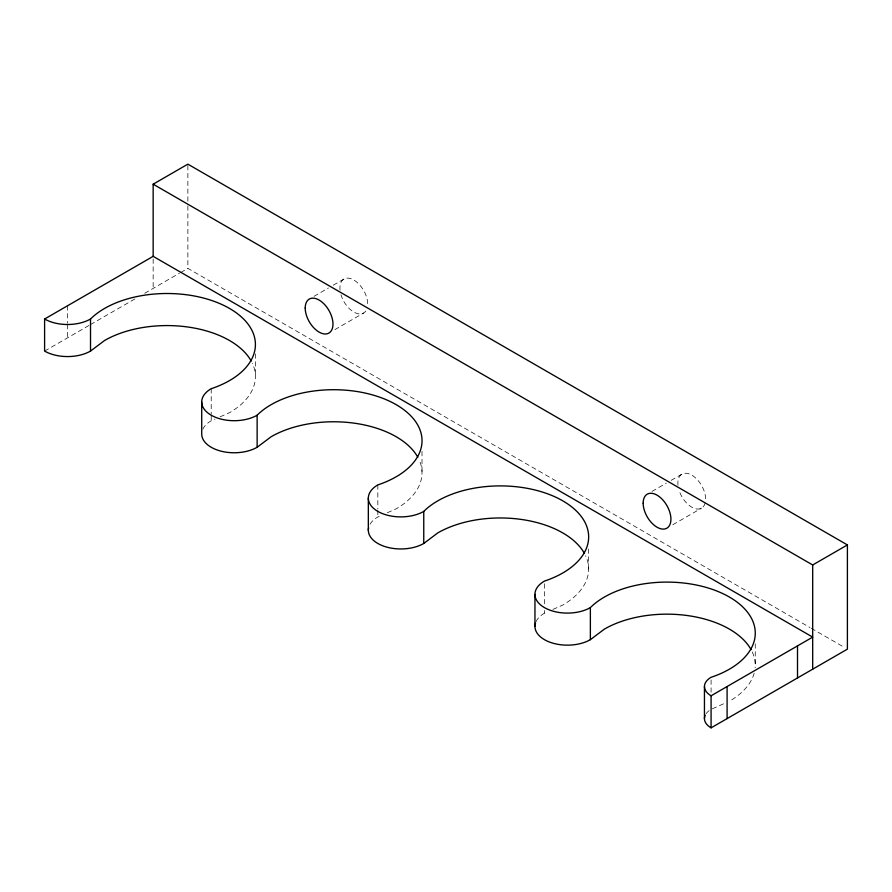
<?xml version="1.0" encoding="UTF-8"?>
<svg xmlns="http://www.w3.org/2000/svg" width="892" height="892" viewBox="0 0 892 892"><rect width="100%" height="100%" fill="white"/><g stroke="black" fill="none" stroke-linecap="round" stroke-linejoin="round"><path stroke-width="0.67" stroke-dasharray="4.46 3.34" d="M44.6 351.08L89.256 325.301M90.46 324.599L135.071 298.842M144.716 293.278L179.482 273.197M180.686 272.517L187.866 268.369L810.025 627.567M314.062 296.3L328.423 288.005M333.207 285.239L343.989 279.018M334.89 329.616L363.624 313.036M652.007 491.414L666.369 483.118M671.163 480.353L681.934 474.131M672.847 524.73L701.569 508.15M202.819 429.175A32.469 18.743 0 0 1 211.214 420.768L215.005 419.095M220.056 416.854L229.523 412.662A88.364 51.011 0 0 0 252.391 363.378M370.046 524.195A32.469 18.743 0 0 1 377.84 516.97L381.397 515.386M387.329 512.755L396.137 508.853A88.364 51.011 0 0 0 419.006 459.581M536.059 621.568A32.469 18.743 0 0 1 544.455 613.161L546.874 612.09M552.906 609.414L562.763 605.055A88.364 51.011 0 0 0 585.631 555.772M712.318 708.806L725.776 702.84M811.229 628.258L844.992 647.748M755.256 643.801L755.256 665.176M711.08 679.96L711.08 693.329M588.642 548.937L588.642 568.985M544.455 583.769L544.455 605.144M544.455 610.485L544.455 613.161M422.016 451.408L422.016 472.782M377.84 484.902L377.84 508.953M377.84 510.28L377.84 516.97M255.402 353.879L255.402 376.591M211.214 388.7L211.214 414.089M211.214 415.427L211.214 420.768M187.866 165.544L187.866 204.446M187.866 205.84L187.866 268.369M153.156 259.014L153.156 288.406M67.558 305.755L67.558 323.127M67.558 324.465L67.558 337.823M754.164 673.17A88.364 51.011 0 0 1 729.377 701.246M752.246 651.974A88.364 51.011 0 0 1 755.134 667.829M365.832 310.985A19.635 11.34 60 0 1 352.897 311.498A19.635 11.34 60 0 1 340.978 294.761M340.042 290.168A19.635 11.34 60 0 1 352.897 279.508A19.635 11.34 60 0 1 367.682 304.049M705.159 503.032A19.635 11.34 60 0 1 693.563 508.083A19.635 11.34 60 0 1 679.726 492.217M677.987 485.281A19.635 11.34 60 0 1 690.843 474.622A19.635 11.34 60 0 1 705.639 499.152M706.163 713.6A22.646 13.079 0 0 1 709.129 710.645"/><path stroke-width="1.34" d="M153.156 256.339L153.156 184.187L187.866 164.15L847.4 544.934L847.4 649.142L711.08 727.85L711.08 695.782L812.69 637.122L153.156 256.339L44.6 319.013L44.6 351.08A32.469 18.743 0 0 0 90.516 351.08L104.554 340.51A88.364 51.011 0 0 1 251.21 361.07M201.715 401.957L201.715 434.025A32.469 18.743 0 0 0 221.751 451.341A32.469 18.743 0 0 0 257.13 447.271L271.179 436.712A88.364 51.011 0 0 1 417.835 457.262M368.608 527.774A32.469 18.743 0 0 0 386.437 547.03A32.469 18.743 0 0 0 423.756 543.473L437.794 532.903A88.364 51.011 0 0 1 584.45 553.464M535.579 622.75A32.469 18.743 0 0 0 552.103 642.942A32.469 18.743 0 0 0 590.37 639.664L604.408 629.105A88.364 51.011 0 0 1 751.075 649.655M153.156 184.187L812.69 564.971L847.4 544.934M812.69 564.971L812.69 669.19M797.504 645.886L797.504 677.953M727.091 686.539L727.091 718.606M704.446 686.539L704.446 718.606M711.08 695.782A22.646 13.079 0 0 1 711.08 677.296A88.364 51.011 0 0 0 729.377 597.038A88.364 51.011 0 0 0 590.37 607.608L590.37 639.664M534.955 594.351L534.955 626.418M590.37 607.608A32.469 18.743 0 0 1 544.455 607.608A32.469 18.743 0 0 1 544.455 581.093A88.364 51.011 0 0 0 562.763 500.836A88.364 51.011 0 0 0 423.756 511.406L423.756 543.473M368.329 498.149L368.329 530.216M423.756 511.406A32.469 18.743 0 0 1 377.84 511.406A32.469 18.743 0 0 1 377.84 484.902A88.364 51.011 0 0 0 396.137 404.645A88.364 51.011 0 0 0 257.13 415.215L257.13 447.271M257.13 415.215A32.469 18.743 0 0 1 211.214 415.215A32.469 18.743 0 0 1 211.214 388.7A88.364 51.011 0 0 0 229.523 308.442A88.364 51.011 0 0 0 90.516 319.013L90.516 351.08M90.516 319.013A32.469 18.743 0 0 1 44.6 319.013M711.08 727.85A22.646 13.079 0 0 1 705.215 715.217M305.209 308.052A19.635 11.34 60 0 0 326.037 333.965A19.635 11.34 60 0 0 326.037 306.19A19.635 11.34 60 0 0 305.209 308.052M643.154 503.166A19.635 11.34 60 0 0 663.982 529.079A19.635 11.34 60 0 0 663.982 501.304A19.635 11.34 60 0 0 643.154 503.166"/></g></svg>
